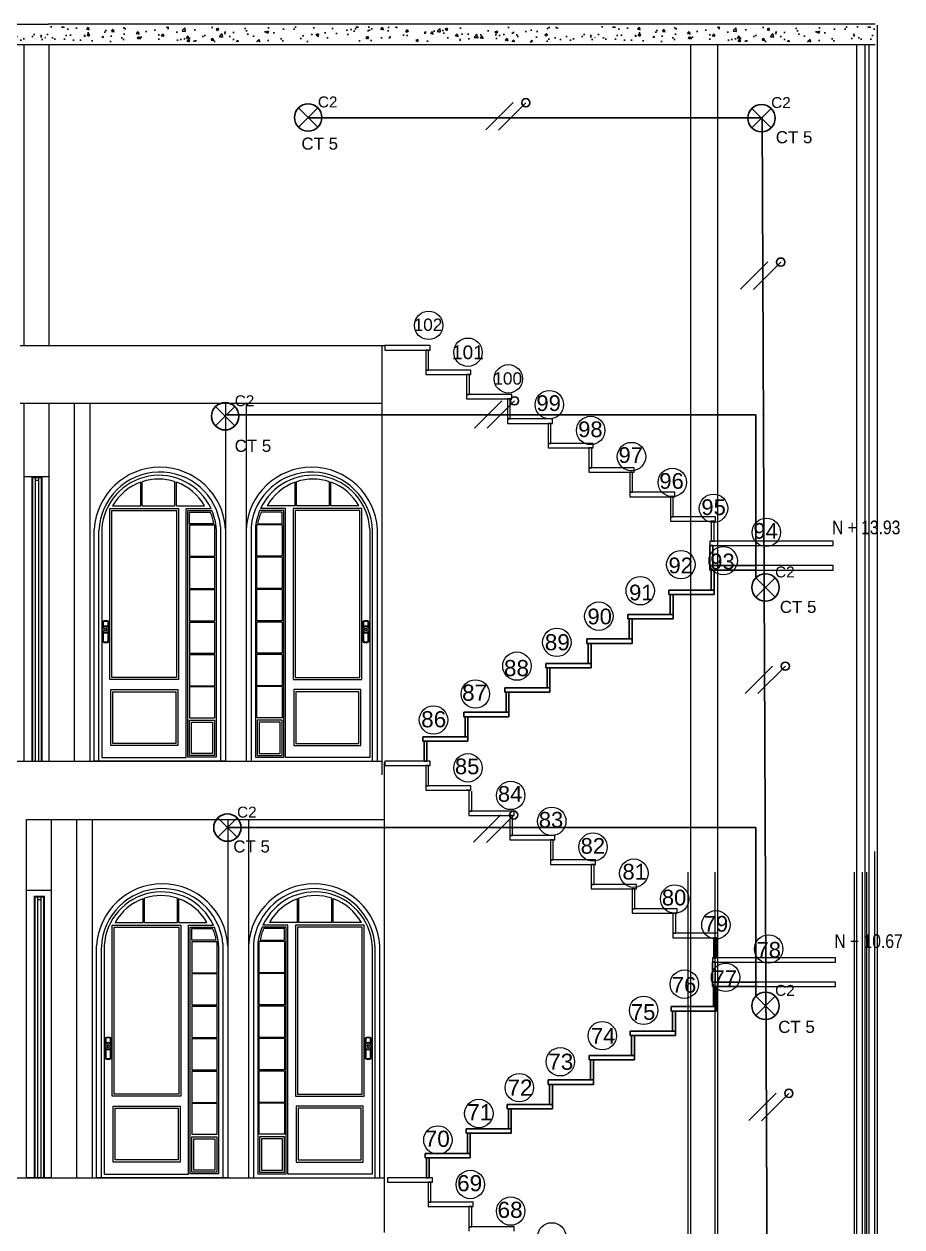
# Model space of a CAD drawing. Header units: metres. Extents: x -1 to 113, y -70 to 21.
# Drawn here: x 13.79 to 20.21, y -39.4 to -30.6 of the extents above; entities that cross this region are included whole.
import ezdxf

# ---------------------------------------------------------------- set-up
doc = ezdxf.new("R2010")
doc.units = ezdxf.units.M
doc.header["$LTSCALE"] = 0.5
for name, color, linetype, lineweight in [('arquitecturapasito', 252, 'Continuous', 5), ('DEP-LEJOS1', 36, 'Continuous', 25), ('DEP-LEJOS2', 36, 'Continuous', 9), ('puertas', 34, 'Continuous', 9)]:
    doc.layers.add(name, color=color, linetype=linetype, lineweight=lineweight)
for name, color, linetype in [('FASES', 7, 'Continuous'), ('LUMINARIA', 1, 'Continuous'), ('TUBERIA-TECHO-PARED', 7, 'Continuous')]:
    doc.layers.add(name, color=color, linetype=linetype)
doc.styles.add('MtXpl_Arial_Narrow', font='')
doc.styles.get("Standard").update_dxf_attribs({"font": 'arial.ttf'})
doc.styles.get('MtXpl_Arial_Narrow').set_extended_font_data('Arial Narrow')

# ---------------------------------------------------------------- blocks, each defined once
blk = doc.blocks.new('*U265')
at = {"layer": 'LUMINARIA'}
for q in [(-0.0707, 0.0707), (-0.0707, -0.0707), (0.0707, 0.0707), (0.0707, -0.0707)]:
    blk.add_line((0, 0), q, dxfattribs=at)
blk.add_circle((0, 0), 0.1, dxfattribs=at)
blk = doc.blocks.new('*U267')
at = {"layer": 'LUMINARIA'}
for q in [(-0.0707, 0.0707), (-0.0707, -0.0707), (0.0707, 0.0707), (0.0707, -0.0707)]:
    blk.add_line((0, 0), q, dxfattribs=at)
blk.add_circle((0, 0), 0.1, dxfattribs=at)
blk = doc.blocks.new('*U288')
at = {"layer": 'LUMINARIA'}
for q in [(-0.0707, 0.0707), (-0.0707, -0.0707), (0.0707, 0.0707), (0.0707, -0.0707)]:
    blk.add_line((0, 0), q, dxfattribs=at)
blk.add_circle((0, 0), 0.1, dxfattribs=at)
blk = doc.blocks.new('FASE NEUTRO')
at = {"layer": 'FASES', "ltscale": 0.5}
h = blk.add_hatch(dxfattribs=at)
h.set_pattern_fill('ANGLE', color=256)
h.set_pattern_definition([(0, (0, 0), (0, 6.985), [5.08, -1.905]), (90, (0, 0), (-6.985, 4e-16), [5.08, -1.905])])
h.paths.add_polyline_path([(0.07, 0.1, 1), (0.13, 0.1, 1)])
blk.add_lwpolyline([(-0.1, -0.1), (0.1, 0.1)], dxfattribs=at)
blk.add_circle((0.1, 0.1), 0.03, dxfattribs=at)
blk = doc.blocks.new('FASE')
at = {"layer": 'FASES', "ltscale": 0.5}
blk.add_line((-0.1, -0.1), (0.1, 0.1), dxfattribs=at)

msp = doc.modelspace()

# ---------------------------------------------------------------- hatches: boundary and pattern name
h = msp.add_hatch()
h.set_pattern_fill('AR-CONC', color=256, scale=0.001, style=0)
h.set_pattern_definition([(50, (-809.35008, -441.27462), (0.18218467, -0.015939086), [0.01905, -0.20955]), (355, (-809.35008, -441.27462), (-0.035242826, 0.191056643), [0.01524, -0.16764]), (100.451, (-809.3349, -441.27595), (0.1469425, 0.175116688), [0.01619, -0.17809]), (46.1842, (-809.35008, -441.22382), (0.27107904, -0.04204233), [0.028575, -0.314325]), (96.6356, (-809.3275, -441.22732), (0.237404234, 0.247425556), [0.024285, -0.267135]), (351.184, (-809.35008, -441.22382), (0.23740461, 0.24742512), [0.02286, -0.25146]), (21, (-809.32468, -441.23652), (0.15161488, -0.102265519), [0.01905, -0.20955]), (326, (-809.32468, -441.23652), (0.06180203, 0.184187966), [0.01524, -0.16764]), (71.4514, (-809.31204, -441.24504), (0.21341649, 0.081922858), [0.01619, -0.17809]), (37.5, (-809.35008, -441.27462), (0.0030886033, 0.084555039), [0, -0.165608, 0, -0.17018, 0, -0.168275]), (7.5, (-809.35008, -441.27462), (0.0668196625, 0.100180575), [0, -0.097028, 0, -0.161798, 0, -0.064135]), (327.5, (-809.40672, -441.27462), (0.135590595, -0.005728744), [0, -0.0635, 0, -0.19812, 0, -0.26289]), (317.5, (-809.43212, -441.27462), (0.148129181, 0.025426491), [0, -0.08255, 0, -0.131572, 0, -0.18669])])
h.paths.add_polyline_path([(13.9466, -30.6211), (9.9366, -30.6211), (9.9366, -30.7311), (13.9466, -30.7311)])
h = msp.add_hatch()
h.set_pattern_fill('AR-CONC', color=256, scale=0.001, style=0)
h.set_pattern_definition([(50, (-805.32935, -441.27462), (0.18218467, -0.015939086), [0.01905, -0.20955]), (355, (-805.32935, -441.27462), (-0.035242826, 0.191056643), [0.01524, -0.16764]), (100.451, (-805.31417, -441.27595), (0.1469425, 0.175116688), [0.01619, -0.17809]), (46.1842, (-805.32935, -441.22382), (0.27107904, -0.04204233), [0.028575, -0.314325]), (96.6356, (-805.30676, -441.22732), (0.237404234, 0.247425556), [0.024285, -0.267135]), (351.184, (-805.32935, -441.22382), (0.23740461, 0.24742512), [0.02286, -0.25146]), (21, (-805.30395, -441.23652), (0.15161488, -0.102265519), [0.01905, -0.20955]), (326, (-805.30395, -441.23652), (0.06180203, 0.184187966), [0.01524, -0.16764]), (71.4514, (-805.29132, -441.24504), (0.21341649, 0.081922858), [0.01619, -0.17809]), (37.5, (-805.32935, -441.27462), (0.0030886033, 0.084555039), [0, -0.165608, 0, -0.17018, 0, -0.168275]), (7.5, (-805.32935, -441.27462), (0.0668196625, 0.100180575), [0, -0.097028, 0, -0.161798, 0, -0.064135]), (327.5, (-805.385995, -441.27462), (0.135590595, -0.005728744), [0, -0.0635, 0, -0.19812, 0, -0.26289]), (317.5, (-805.4114, -441.27462), (0.148129181, 0.025426491), [0, -0.08255, 0, -0.131572, 0, -0.18669])])
h.paths.add_polyline_path([(17.9673, -30.6211), (13.9573, -30.6211), (13.9573, -30.7311), (17.9673, -30.7311)])
h = msp.add_hatch()
h.set_pattern_fill('AR-CONC', color=256, scale=0.001, style=0)
h.set_pattern_definition([(50, (-801.30045, -441.27462), (0.18218467, -0.015939086), [0.01905, -0.20955]), (355, (-801.30045, -441.27462), (-0.035242826, 0.191056643), [0.01524, -0.16764]), (100.451, (-801.28527, -441.27595), (0.1469425, 0.175116688), [0.01619, -0.17809]), (46.1842, (-801.30045, -441.22382), (0.27107904, -0.04204233), [0.028575, -0.314325]), (96.6356, (-801.27786, -441.22732), (0.237404234, 0.247425556), [0.024285, -0.267135]), (351.184, (-801.30045, -441.22382), (0.23740461, 0.24742512), [0.02286, -0.25146]), (21, (-801.27505, -441.23652), (0.15161488, -0.102265519), [0.01905, -0.20955]), (326, (-801.27505, -441.23652), (0.06180203, 0.184187966), [0.01524, -0.16764]), (71.4514, (-801.26241, -441.24504), (0.21341649, 0.081922858), [0.01619, -0.17809]), (37.5, (-801.30045, -441.27462), (0.0030886033, 0.084555039), [0, -0.165608, 0, -0.17018, 0, -0.168275]), (7.5, (-801.30045, -441.27462), (0.0668196625, 0.100180575), [0, -0.097028, 0, -0.161798, 0, -0.064135]), (327.5, (-801.35709, -441.27462), (0.135590595, -0.005728744), [0, -0.0635, 0, -0.19812, 0, -0.26289]), (317.5, (-801.38249, -441.27462), (0.148129181, 0.025426491), [0, -0.08255, 0, -0.131572, 0, -0.18669])])
h.paths.add_polyline_path([(19.8629, -30.7311), (19.8629, -30.6211), (17.9862, -30.6211), (17.9862, -30.7311)])
h = msp.add_hatch()
h.set_pattern_fill('AR-CONC', color=256, scale=0.001, style=0)
h.set_pattern_definition([(50, (-799.43383, -441.27462), (0.18218467, -0.015939086), [0.01905, -0.20955]), (355, (-799.43383, -441.27462), (-0.035242826, 0.191056643), [0.01524, -0.16764]), (100.451, (-799.41865, -441.27595), (0.1469425, 0.175116688), [0.01619, -0.17809]), (46.1842, (-799.43383, -441.22382), (0.27107904, -0.04204233), [0.028575, -0.314325]), (96.6356, (-799.41124, -441.22732), (0.237404234, 0.247425556), [0.024285, -0.267135]), (351.184, (-799.43383, -441.22382), (0.23740461, 0.24742512), [0.02286, -0.25146]), (21, (-799.40843, -441.23652), (0.15161488, -0.102265519), [0.01905, -0.20955]), (326, (-799.40843, -441.23652), (0.06180203, 0.184187966), [0.01524, -0.16764]), (71.4514, (-799.3958, -441.24504), (0.21341649, 0.081922858), [0.01619, -0.17809]), (37.5, (-799.433834, -441.27462), (0.0030886033, 0.084555039), [0, -0.165608, 0, -0.17018, 0, -0.168275]), (7.5, (-799.43383, -441.27462), (0.0668196625, 0.100180575), [0, -0.097028, 0, -0.161798, 0, -0.064135]), (327.5, (-799.490476, -441.27462), (0.135590595, -0.005728744), [0, -0.0635, 0, -0.19812, 0, -0.26289]), (317.5, (-799.51588, -441.27462), (0.148129181, 0.025426491), [0, -0.08255, 0, -0.131572, 0, -0.18669])])
h.paths.add_polyline_path([(20.0129, -30.7311), (20.0129, -30.6211), (19.8528, -30.6211), (19.8528, -30.7311)])

# ---------------------------------------------------------------- linework, layer by layer
for p, q in [((14.3692, -34.9747), (14.3692, -35.011)), ((14.3704, -34.9747), (14.3704, -35.0098)), ((14.3987, -34.9664), (14.3775, -34.9664)), ((14.3987, -34.9677), (14.3775, -34.9677)), ((14.4058, -35.0098), (14.4058, -34.9747)), ((14.407, -35.011), (14.407, -34.9747)), ((16.2711, -35.011), (16.2711, -34.9747)), ((16.2723, -35.0098), (16.2723, -34.9747)), ((16.2794, -34.9664), (16.3006, -34.9664)), ((16.2794, -34.9677), (16.3006, -34.9677)), ((16.3077, -34.9747), (16.3077, -35.0098)), ((16.3089, -34.9747), (16.3089, -35.011)), ((14.3692, -35.0478), (14.3692, -35.116)), ((14.3704, -35.0489), (14.3704, -35.116)), ((14.4058, -35.116), (14.4058, -35.0489)), ((14.407, -35.116), (14.407, -35.0478)), ((16.2711, -35.116), (16.2711, -35.0478)), ((16.2723, -35.116), (16.2723, -35.0489)), ((16.3077, -35.0489), (16.3077, -35.116)), ((16.3089, -35.0478), (16.3089, -35.116)), ((14.3775, -35.1231), (14.3987, -35.1231)), ((14.3775, -35.1243), (14.3987, -35.1243)), ((16.3006, -35.1231), (16.2794, -35.1231)), ((16.3006, -35.1243), (16.2794, -35.1243)), ((14.3865, -38.0214), (14.3865, -38.0577)), ((14.3865, -38.0944), (14.3865, -38.1627)), ((14.3877, -38.0214), (14.3877, -38.0565)), ((14.416, -38.0131), (14.3948, -38.0131)), ((14.416, -38.0143), (14.3948, -38.0143)), ((14.423, -38.0565), (14.423, -38.0214)), ((14.4243, -38.0577), (14.4243, -38.0214)), ((14.4243, -38.1627), (14.4243, -38.0944)), ((16.2884, -38.0577), (16.2884, -38.0214)), ((16.2884, -38.1627), (16.2884, -38.0944)), ((16.2896, -38.0565), (16.2896, -38.0214)), ((16.2967, -38.0131), (16.3179, -38.0131)), ((16.2967, -38.0143), (16.3179, -38.0143)), ((16.3249, -38.0214), (16.3249, -38.0565)), ((16.3261, -38.0214), (16.3261, -38.0577)), ((16.3261, -38.0944), (16.3261, -38.1627)), ((14.3877, -38.0956), (14.3877, -38.1627)), ((14.3948, -38.1698), (14.416, -38.1698)), ((14.3948, -38.171), (14.416, -38.171)), ((14.423, -38.1627), (14.423, -38.0956)), ((16.2896, -38.1627), (16.2896, -38.0956)), ((16.3179, -38.1698), (16.2967, -38.1698)), ((16.3179, -38.171), (16.2967, -38.171)), ((16.3249, -38.0956), (16.3249, -38.1627))]:
    msp.add_line(p, q)
for centre, radius in [((14.3881, -35.0294), 0.0263), ((14.3881, -35.0294), 0.0233), ((16.29, -35.0294), 0.0263), ((16.29, -35.0294), 0.0233), ((14.3881, -35.0294), 0.00929), ((16.29, -35.0294), 0.00929), ((14.4054, -38.0761), 0.0263), ((14.4054, -38.0761), 0.0233), ((14.4054, -38.0761), 0.00929), ((16.3073, -38.0761), 0.0263), ((16.3073, -38.0761), 0.0233), ((16.3073, -38.0761), 0.00929)]:
    msp.add_circle(centre, radius)
for centre, radius, start, end in [((14.3775, -34.9747), 0.00828, 90, 180), ((14.3775, -34.9747), 0.00706, 90, 180), ((14.3987, -34.9747), 0.00828, 0, 90), ((14.3987, -34.9747), 0.00706, 0, 90), ((16.2794, -34.9747), 0.00828, 90, 180), ((16.2794, -34.9747), 0.00706, 90, 180), ((16.3006, -34.9747), 0.00828, 0, 90), ((16.3006, -34.9747), 0.00706, 0, 90), ((14.3775, -35.116), 0.00828, 180, 270), ((14.3775, -35.116), 0.00706, 180, 270), ((14.3987, -35.116), 0.00828, 270, 0), ((14.3987, -35.116), 0.00706, 270, 0), ((16.2794, -35.116), 0.00828, 180, 270), ((16.2794, -35.116), 0.00706, 180, 270), ((16.3006, -35.116), 0.00828, 270, 0), ((16.3006, -35.116), 0.00706, 270, 0), ((14.3948, -38.0214), 0.00828, 90, 180), ((14.3948, -38.0214), 0.00706, 90, 180), ((14.416, -38.0214), 0.00828, 0, 90), ((14.416, -38.0214), 0.00706, 0, 90), ((16.2967, -38.0214), 0.00828, 90, 180), ((16.2967, -38.0214), 0.00706, 90, 180), ((16.3179, -38.0214), 0.00828, 0, 90), ((16.3179, -38.0214), 0.00706, 0, 90), ((14.3948, -38.1627), 0.00828, 180, 270), ((14.3948, -38.1627), 0.00706, 180, 270), ((14.416, -38.1627), 0.00828, 270, 0), ((14.416, -38.1627), 0.00706, 270, 0), ((16.2967, -38.1627), 0.00828, 180, 270), ((16.2967, -38.1627), 0.00706, 180, 270), ((16.3179, -38.1627), 0.00828, 270, 0), ((16.3179, -38.1627), 0.00706, 270, 0)]:
    msp.add_arc(centre, radius, start, end)
at = {"layer": 'arquitecturapasito', "color": 252}
for p, q in [((9.9166, -30.6011), (13.9666, -30.6011)), ((20.0129, -30.6011), (13.9666, -30.6011)), ((20.0302, -41.2632), (20.0302, -30.6082)), ((9.9166, -30.7511), (13.9666, -30.7511)), ((13.7909, -32.9531), (13.7909, -30.7511)), ((13.9666, -30.7511), (20.0129, -30.7511)), ((13.9751, -32.9531), (13.9751, -30.7511)), ((18.6653, -51.4582), (18.6653, -30.7582)), ((18.843, -30.7511), (18.843, -30.7511)), ((18.8603, -30.7582), (18.8603, -51.4582)), ((19.8802, -48.5582), (19.8802, -30.7582)), ((13.7623, -32.9531), (16.4297, -32.9531)), ((14.1811, -32.9531), (16.4297, -32.9531)), ((16.4061, -32.9531), (16.4061, -36.0911)), ((13.7623, -33.3731), (16.4061, -33.3731)), ((13.7909, -35.9927), (13.7909, -33.3727)), ((13.975, -35.9927), (13.975, -33.3727)), ((14.1575, -33.3727), (14.1575, -35.9927)), ((14.272, -33.3727), (14.272, -35.9927)), ((15.264, -33.3727), (15.264, -35.9927)), ((15.414, -33.3727), (15.414, -35.9927)), ((13.975, -33.9127), (13.7908, -33.9127)), ((13.847, -33.9127), (13.9234, -33.9127)), ((13.847, -33.9127), (13.847, -35.9927)), ((13.852, -33.9127), (13.852, -35.9927)), ((13.852, -33.9177), (13.9184, -33.9177)), ((13.872, -33.9177), (13.872, -35.9927)), ((13.872, -33.9377), (13.8984, -33.9377)), ((13.8984, -35.9927), (13.8984, -33.9177)), ((13.9184, -35.9927), (13.9184, -33.9127)), ((13.9234, -35.9927), (13.9234, -33.9127)), ((14.6444, -34.1257), (14.6444, -33.9518)), ((14.6544, -34.1257), (14.6544, -33.9484)), ((14.8944, -34.1257), (14.8944, -33.9484)), ((14.9044, -34.1257), (14.9044, -33.9518)), ((15.7737, -34.1257), (15.7737, -33.9518)), ((15.7837, -34.1257), (15.7837, -33.9484)), ((16.0237, -34.1257), (16.0237, -33.9484)), ((16.0337, -34.1257), (16.0337, -33.9518)), ((14.4385, -34.1257), (14.6444, -34.1257)), ((14.6544, -34.1257), (14.8944, -34.1257)), ((14.9044, -34.1257), (15.1104, -34.1257)), ((15.7737, -34.1257), (15.5677, -34.1257)), ((16.0237, -34.1257), (15.7837, -34.1257)), ((16.2396, -34.1257), (16.0337, -34.1257)), ((14.4177, -34.1449), (14.9192, -34.1449)), ((14.4177, -35.395), (14.4177, -34.1449)), ((14.4327, -34.1599), (14.9042, -34.1599)), ((14.4327, -35.38), (14.4327, -34.1599)), ((14.9042, -34.1599), (14.9042, -35.38)), ((14.9192, -34.1449), (14.9192, -35.395)), ((14.975, -35.9654), (14.975, -34.1449)), ((14.975, -34.1449), (15.1582, -34.1449)), ((14.9889, -35.9631), (14.9889, -34.1599)), ((14.9889, -34.1599), (15.1648, -34.1599)), ((15.0005, -34.2553), (15.0005, -34.1699)), ((15.0005, -34.1699), (15.1525, -34.1699)), ((15.6892, -34.1599), (15.5133, -34.1599)), ((15.7031, -34.1449), (15.5199, -34.1449)), ((15.6776, -34.1699), (15.5256, -34.1699)), ((15.6776, -34.2553), (15.6776, -34.1699)), ((15.6892, -35.9631), (15.6892, -34.1599)), ((15.7031, -35.9654), (15.7031, -34.1449)), ((16.2604, -34.1449), (15.7589, -34.1449)), ((15.7589, -34.1449), (15.7589, -35.395)), ((16.2454, -34.1599), (15.7739, -34.1599)), ((15.7739, -34.1599), (15.7739, -35.38)), ((16.2454, -35.38), (16.2454, -34.1599)), ((16.2604, -35.395), (16.2604, -34.1449)), ((14.304, -35.9927), (14.304, -34.2957)), ((14.3386, -35.9927), (14.3386, -34.3063)), ((14.3591, -34.294), (14.3591, -35.9654)), ((15.1789, -34.2553), (15.0005, -34.2553)), ((15.0005, -34.264), (15.0005, -34.4927)), ((15.0005, -34.264), (15.1855, -34.264)), ((15.1855, -34.4927), (15.1855, -34.264)), ((15.1961, -34.294), (15.1961, -35.9631)), ((15.2277, -34.2793), (15.2277, -35.9927)), ((15.264, -34.2957), (15.264, -35.9927)), ((15.414, -34.2957), (15.414, -35.9927)), ((15.4504, -34.2793), (15.4504, -35.9927)), ((15.482, -34.294), (15.482, -35.9631)), ((15.4926, -34.4927), (15.4926, -34.264)), ((15.6776, -34.264), (15.4926, -34.264)), ((15.4992, -34.2553), (15.6776, -34.2553)), ((15.6776, -34.264), (15.6776, -34.4927)), ((16.319, -34.294), (16.319, -35.9654)), ((16.3395, -35.9927), (16.3395, -34.3063)), ((16.374, -35.9927), (16.374, -34.2957)), ((15.0005, -34.4927), (15.1855, -34.4927)), ((15.0005, -34.4997), (15.0005, -34.7284)), ((15.0005, -34.4997), (15.1855, -34.4997)), ((15.1855, -34.7284), (15.1855, -34.4997)), ((15.6776, -34.4927), (15.4926, -34.4927)), ((15.4926, -34.7284), (15.4926, -34.4997)), ((15.6776, -34.4997), (15.4926, -34.4997)), ((15.6776, -34.4997), (15.6776, -34.7284)), ((15.0005, -34.7284), (15.1855, -34.7284)), ((15.0005, -34.7372), (15.0005, -34.966)), ((15.0005, -34.7372), (15.1855, -34.7372)), ((15.1855, -34.966), (15.1855, -34.7372)), ((15.6776, -34.7284), (15.4926, -34.7284)), ((15.4926, -34.966), (15.4926, -34.7372)), ((15.6776, -34.7372), (15.4926, -34.7372)), ((15.6776, -34.7372), (15.6776, -34.966)), ((15.0005, -34.966), (15.1855, -34.966)), ((15.0005, -34.9745), (15.0005, -35.2032)), ((15.0005, -34.9745), (15.1855, -34.9745)), ((15.1855, -35.2032), (15.1855, -34.9745)), ((15.6776, -34.966), (15.4926, -34.966)), ((15.4926, -35.2032), (15.4926, -34.9745)), ((15.6776, -34.9745), (15.4926, -34.9745)), ((15.6776, -34.9745), (15.6776, -35.2032)), ((15.0005, -35.2032), (15.1855, -35.2032)), ((15.0005, -35.2122), (15.0005, -35.441)), ((15.0005, -35.2122), (15.1855, -35.2122)), ((15.1855, -35.441), (15.1855, -35.2122)), ((15.6776, -35.2032), (15.4926, -35.2032)), ((15.4926, -35.441), (15.4926, -35.2122)), ((15.6776, -35.2122), (15.4926, -35.2122)), ((15.6776, -35.2122), (15.6776, -35.441)), ((14.9192, -35.395), (14.4177, -35.395)), ((14.9042, -35.38), (14.4327, -35.38)), ((15.0005, -35.441), (15.1855, -35.441)), ((15.0005, -35.4461), (15.0005, -35.6748)), ((15.0005, -35.4461), (15.1855, -35.4461)), ((15.1855, -35.6748), (15.1855, -35.4461)), ((15.6776, -35.441), (15.4926, -35.441)), ((15.4926, -35.6748), (15.4926, -35.4461)), ((15.6776, -35.4461), (15.4926, -35.4461)), ((15.6776, -35.4461), (15.6776, -35.6748)), ((15.7589, -35.395), (16.2604, -35.395)), ((15.7739, -35.38), (16.2454, -35.38)), ((14.4245, -35.4693), (14.9153, -35.4693)), ((14.4245, -35.8776), (14.4245, -35.4693)), ((14.4395, -35.4843), (14.9003, -35.4843)), ((14.4395, -35.8626), (14.4395, -35.4843)), ((14.9003, -35.4843), (14.9003, -35.8626)), ((14.9153, -35.4693), (14.9153, -35.8776)), ((16.2536, -35.4693), (15.7628, -35.4693)), ((15.7628, -35.4693), (15.7628, -35.8776)), ((16.2386, -35.4843), (15.7778, -35.4843)), ((15.7778, -35.4843), (15.7778, -35.8626)), ((16.2386, -35.8626), (16.2386, -35.4843)), ((16.2536, -35.8776), (16.2536, -35.4693)), ((14.9994, -35.693), (15.184, -35.693)), ((14.9994, -35.9512), (14.9994, -35.693)), ((15.0005, -35.6748), (15.1855, -35.6748)), ((15.0144, -35.708), (15.169, -35.708)), ((15.0144, -35.9362), (15.0144, -35.708)), ((15.169, -35.708), (15.169, -35.9362)), ((15.184, -35.693), (15.184, -35.9512)), ((15.6776, -35.6748), (15.4926, -35.6748)), ((15.6787, -35.693), (15.4941, -35.693)), ((15.4941, -35.693), (15.4941, -35.9512)), ((15.6637, -35.708), (15.5091, -35.708)), ((15.5091, -35.708), (15.5091, -35.9362)), ((15.6637, -35.9362), (15.6637, -35.708)), ((15.6787, -35.9512), (15.6787, -35.693)), ((14.9153, -35.8776), (14.4245, -35.8776)), ((14.9003, -35.8626), (14.4395, -35.8626)), ((15.7628, -35.8776), (16.2536, -35.8776)), ((15.7778, -35.8626), (16.2386, -35.8626)), ((13.9751, -35.9927), (13.9751, -35.9627)), ((14.3591, -35.9654), (14.975, -35.9654)), ((15.1961, -35.9631), (14.9889, -35.9631)), ((15.184, -35.9512), (14.9994, -35.9512)), ((15.169, -35.9362), (15.0144, -35.9362)), ((15.482, -35.9631), (15.6892, -35.9631)), ((15.4941, -35.9512), (15.6787, -35.9512)), ((15.5091, -35.9362), (15.6637, -35.9362)), ((16.319, -35.9654), (15.7031, -35.9654)), ((13.6119, -35.9927), (16.4061, -35.9927)), ((13.847, -35.9927), (13.9234, -35.9927)), ((15.264, -35.9927), (14.304, -35.9927)), ((15.2277, -35.9927), (14.3386, -35.9927)), ((15.414, -35.9927), (16.374, -35.9927)), ((15.4504, -35.9927), (16.3395, -35.9927)), ((16.4234, -35.9998), (16.4234, -36.3998)), ((13.8082, -39.0394), (13.8081, -36.4194)), ((13.8081, -36.4198), (16.4234, -36.4198)), ((13.9924, -39.0394), (13.9923, -36.4194)), ((14.1748, -36.4194), (14.1748, -39.0454)), ((14.2892, -36.4194), (14.2892, -39.0394)), ((15.2813, -36.4194), (15.2813, -39.0394)), ((15.4313, -36.4194), (15.4313, -39.0394)), ((16.4234, -36.3994), (16.4234, -39.0394)), ((20.0121, -47.3085), (20.0121, -36.6535)), ((18.6472, -57.5035), (18.6472, -36.8035)), ((18.8422, -36.8035), (18.8422, -57.5035)), ((19.8621, -54.6035), (19.8621, -36.8035)), ((13.8081, -39.0394), (13.8081, -36.9394)), ((13.9923, -36.9394), (13.8081, -36.9394)), ((13.9923, -39.0394), (13.9923, -36.9394)), ((13.8642, -36.9794), (13.9407, -36.9794)), ((13.8642, -36.9794), (13.8642, -39.0394)), ((13.8692, -36.9844), (13.9357, -36.9844)), ((13.8692, -36.9844), (13.8692, -39.0394)), ((13.8892, -36.9844), (13.8892, -39.0394)), ((13.8892, -37.0044), (13.9157, -37.0044)), ((13.9157, -39.0394), (13.9157, -36.9844)), ((13.9357, -39.0394), (13.9357, -36.9844)), ((13.9407, -39.0394), (13.9407, -36.9794)), ((14.6617, -37.1724), (14.6617, -36.9985)), ((14.6717, -37.1724), (14.6717, -36.9951)), ((14.9117, -37.1724), (14.9117, -36.9951)), ((14.9217, -37.1724), (14.9217, -36.9985)), ((15.7909, -37.1724), (15.7909, -36.9985)), ((15.8009, -37.1724), (15.8009, -36.9951)), ((16.0409, -37.1724), (16.0409, -36.9951)), ((16.0509, -37.1724), (16.0509, -36.9985)), ((14.435, -37.1916), (14.9365, -37.1916)), ((14.435, -38.4417), (14.435, -37.1916)), ((14.45, -37.2066), (14.9215, -37.2066)), ((14.45, -38.4267), (14.45, -37.2066)), ((14.4558, -37.1724), (14.6617, -37.1724)), ((14.6717, -37.1724), (14.9117, -37.1724)), ((14.9215, -37.2066), (14.9215, -38.4267)), ((14.9217, -37.1724), (15.1276, -37.1724)), ((14.9365, -37.1916), (14.9365, -38.4417)), ((14.9922, -39.0121), (14.9922, -37.1916)), ((14.9922, -37.1916), (15.1755, -37.1916)), ((15.0062, -39.0097), (15.0062, -37.2066)), ((15.0062, -37.2066), (15.1821, -37.2066)), ((15.7065, -37.2066), (15.5306, -37.2066)), ((15.7204, -37.1916), (15.5372, -37.1916)), ((15.7909, -37.1724), (15.585, -37.1724)), ((15.7065, -39.0097), (15.7065, -37.2066)), ((15.7204, -39.0121), (15.7204, -37.1916)), ((16.2777, -37.1916), (15.7762, -37.1916)), ((15.7762, -37.1916), (15.7762, -38.4417)), ((16.2627, -37.2066), (15.7912, -37.2066)), ((15.7912, -37.2066), (15.7912, -38.4267)), ((16.0409, -37.1724), (15.8009, -37.1724)), ((16.2569, -37.1724), (16.0509, -37.1724)), ((16.2627, -38.4267), (16.2627, -37.2066)), ((16.2777, -38.4417), (16.2777, -37.1916)), ((15.0177, -37.3019), (15.0177, -37.2166)), ((15.0177, -37.2166), (15.1698, -37.2166)), ((15.1961, -37.3019), (15.0177, -37.3019)), ((15.5165, -37.3019), (15.6949, -37.3019)), ((15.6949, -37.2166), (15.5429, -37.2166)), ((15.6949, -37.3019), (15.6949, -37.2166)), ((14.3213, -39.0394), (14.3213, -37.3424)), ((14.3558, -39.0394), (14.3558, -37.3529)), ((14.3764, -37.3407), (14.3764, -39.0121)), ((15.0177, -37.3106), (15.0177, -37.5394)), ((15.0177, -37.3106), (15.2027, -37.3106)), ((15.2027, -37.5394), (15.2027, -37.3106)), ((15.2134, -37.3407), (15.2134, -39.0097)), ((15.2449, -37.326), (15.2449, -39.0394)), ((15.2813, -37.3424), (15.2813, -39.0394)), ((15.4313, -37.3424), (15.4313, -39.0394)), ((15.4677, -37.326), (15.4677, -39.0394)), ((15.4993, -37.3407), (15.4993, -39.0097)), ((15.5099, -37.5394), (15.5099, -37.3106)), ((15.6949, -37.3106), (15.5099, -37.3106)), ((15.6949, -37.3106), (15.6949, -37.5394)), ((16.3362, -37.3407), (16.3362, -39.0121)), ((16.3568, -39.0394), (16.3568, -37.3529)), ((16.3913, -39.0394), (16.3913, -37.3424)), ((15.0177, -37.5394), (15.2027, -37.5394)), ((15.0177, -37.5463), (15.0177, -37.7751)), ((15.0177, -37.5463), (15.2027, -37.5463)), ((15.2027, -37.7751), (15.2027, -37.5463)), ((15.6949, -37.5394), (15.5099, -37.5394)), ((15.5099, -37.7751), (15.5099, -37.5463)), ((15.6949, -37.5463), (15.5099, -37.5463)), ((15.6949, -37.5463), (15.6949, -37.7751)), ((15.0177, -37.7751), (15.2027, -37.7751)), ((15.0177, -37.7839), (15.0177, -38.0126)), ((15.0177, -37.7839), (15.2027, -37.7839)), ((15.2027, -38.0126), (15.2027, -37.7839)), ((15.6949, -37.7751), (15.5099, -37.7751)), ((15.5099, -38.0126), (15.5099, -37.7839)), ((15.6949, -37.7839), (15.5099, -37.7839)), ((15.6949, -37.7839), (15.6949, -38.0126)), ((15.0177, -38.0126), (15.2027, -38.0126)), ((15.0177, -38.0212), (15.0177, -38.2499)), ((15.0177, -38.0212), (15.2027, -38.0212)), ((15.2027, -38.2499), (15.2027, -38.0212)), ((15.6949, -38.0126), (15.5099, -38.0126)), ((15.5099, -38.2499), (15.5099, -38.0212)), ((15.6949, -38.0212), (15.5099, -38.0212)), ((15.6949, -38.0212), (15.6949, -38.2499)), ((15.0177, -38.2499), (15.2027, -38.2499)), ((15.0177, -38.2589), (15.0177, -38.4876)), ((15.0177, -38.2589), (15.2027, -38.2589)), ((15.2027, -38.4876), (15.2027, -38.2589)), ((15.6949, -38.2499), (15.5099, -38.2499)), ((15.5099, -38.4876), (15.5099, -38.2589)), ((15.6949, -38.2589), (15.5099, -38.2589)), ((15.6949, -38.2589), (15.6949, -38.4876)), ((14.9365, -38.4417), (14.435, -38.4417)), ((14.9215, -38.4267), (14.45, -38.4267)), ((15.7762, -38.4417), (16.2777, -38.4417)), ((15.7912, -38.4267), (16.2627, -38.4267)), ((14.4418, -38.516), (14.9326, -38.516)), ((14.4418, -38.9242), (14.4418, -38.516)), ((14.4568, -38.531), (14.9176, -38.531)), ((14.4568, -38.9092), (14.4568, -38.531)), ((14.9176, -38.531), (14.9176, -38.9092)), ((14.9326, -38.516), (14.9326, -38.9242)), ((15.0177, -38.4876), (15.2027, -38.4876)), ((15.0177, -38.4928), (15.0177, -38.7215)), ((15.0177, -38.4928), (15.2027, -38.4928)), ((15.2027, -38.7215), (15.2027, -38.4928)), ((15.6949, -38.4876), (15.5099, -38.4876)), ((15.5099, -38.7215), (15.5099, -38.4928)), ((15.6949, -38.4928), (15.5099, -38.4928)), ((15.6949, -38.4928), (15.6949, -38.7215)), ((16.2709, -38.516), (15.78, -38.516)), ((15.78, -38.516), (15.78, -38.9242)), ((16.2559, -38.531), (15.795, -38.531)), ((15.795, -38.531), (15.795, -38.9092)), ((16.2559, -38.9092), (16.2559, -38.531)), ((16.2709, -38.9242), (16.2709, -38.516)), ((15.0166, -38.7397), (15.2012, -38.7397)), ((15.0166, -38.9979), (15.0166, -38.7397)), ((15.0177, -38.7215), (15.2027, -38.7215)), ((15.0316, -38.7547), (15.1862, -38.7547)), ((15.0316, -38.9829), (15.0316, -38.7547)), ((15.1862, -38.7547), (15.1862, -38.9829)), ((15.2012, -38.7397), (15.2012, -38.9979)), ((15.6949, -38.7215), (15.5099, -38.7215)), ((15.696, -38.7397), (15.5114, -38.7397)), ((15.5114, -38.7397), (15.5114, -38.9979)), ((15.681, -38.7547), (15.5264, -38.7547)), ((15.5264, -38.7547), (15.5264, -38.9829)), ((15.681, -38.9829), (15.681, -38.7547)), ((15.696, -38.9979), (15.696, -38.7397)), ((14.9326, -38.9242), (14.4418, -38.9242)), ((14.9176, -38.9092), (14.4568, -38.9092)), ((15.78, -38.9242), (16.2709, -38.9242)), ((15.795, -38.9092), (16.2559, -38.9092)), ((13.6292, -39.0394), (16.4234, -39.0394)), ((13.9923, -39.0394), (13.8081, -39.0394)), ((13.8642, -39.0394), (13.9407, -39.0394)), ((13.8661, -39.0394), (13.889, -39.0394)), ((15.2813, -39.0394), (14.3213, -39.0394)), ((15.2449, -39.0394), (14.3558, -39.0394)), ((14.3764, -39.0121), (14.9922, -39.0121)), ((15.2134, -39.0097), (15.0062, -39.0097)), ((15.2012, -38.9979), (15.0166, -38.9979)), ((15.1862, -38.9829), (15.0316, -38.9829)), ((15.4677, -39.0394), (16.3568, -39.0394)), ((15.4993, -39.0097), (15.7065, -39.0097)), ((15.5114, -38.9979), (15.696, -38.9979)), ((15.5264, -38.9829), (15.681, -38.9829)), ((16.3362, -39.0121), (15.7204, -39.0121)), ((16.4234, -39.0394), (16.4234, -39.4394))]:
    msp.add_line(p, q, dxfattribs=at)
at = {"layer": 'arquitecturapasito', "color": 252, "ltscale": 0.025}
for p, q in [((19.9402, -48.5582), (19.9402, -30.7582)), ((19.9702, -48.5582), (19.9702, -30.7582)), ((19.9221, -54.6035), (19.9221, -36.8035)), ((19.9521, -54.6035), (19.9521, -36.8035))]:
    msp.add_line(p, q, dxfattribs=at)
at = {"layer": 'arquitecturapasito', "color": 252, "linetype": 'ByBlock'}
for centre in [(16.749, -32.8052), (17.0363, -33.0013), (17.332, -33.1959), (17.632, -33.3847), (17.9338, -33.5733), (18.2321, -33.7645), (18.5311, -33.9537), (18.8319, -34.1425), (19.2178, -34.319), (18.5932, -34.555), (18.9028, -34.5262), (18.296, -34.7459), (17.9933, -34.932), (17.6863, -35.1226), (17.3944, -35.2971), (17.0909, -35.501), (16.7846, -35.6907), (17.0363, -36.0413), (17.3492, -36.243), (17.6493, -36.4318), (17.9511, -36.6204), (18.2494, -36.8115), (18.5483, -37.0008), (18.8492, -37.1896), (19.2351, -37.3661), (18.92, -37.5733), (18.6184, -37.6232), (18.3212, -37.8141), (18.0185, -38.0003), (17.7114, -38.1908), (17.4117, -38.3799), (17.116, -38.5692), (16.8167, -38.7634), (17.0535, -39.0883), (17.3492, -39.283), (17.6493, -39.4718)]:
    msp.add_circle(centre, 0.1039, dxfattribs=at)
at = {"layer": 'arquitecturapasito', "color": 252}
for centre, radius, start, end in [((14.784, -34.3235), 0.4808, 3.31361, 176.68639), ((15.894, -34.3235), 0.4808, 3.31361, 176.68639), ((14.784, -34.3235), 0.4458, 5.69759, 177.78048), ((14.7776, -34.3209), 0.4193, 24.82451, 176.31229), ((14.7744, -34.3147), 0.3855, 109.70971, 150.63649), ((14.7744, -34.3147), 0.3855, 71.86167, 108.13833), ((14.7744, -34.3147), 0.3855, 29.36351, 70.29029), ((15.894, -34.3235), 0.4458, 2.21952, 174.30241), ((15.9005, -34.3209), 0.4193, 3.68771, 155.17549), ((15.9037, -34.3147), 0.3855, 109.70971, 150.63649), ((15.9037, -34.3147), 0.3855, 71.86167, 108.13833), ((15.9037, -34.3147), 0.3855, 29.36351, 70.29029), ((14.8587, -34.3074), 0.3244, 9.24886, 25.08064), ((14.7776, -34.3209), 0.4193, 3.68771, 22.58606), ((15.9005, -34.3209), 0.4193, 157.41394, 176.31229), ((15.8194, -34.3074), 0.3244, 154.91936, 170.75114), ((14.8013, -37.3702), 0.4808, 3.31361, 176.68639), ((14.8013, -37.3702), 0.4458, 5.69759, 177.78048), ((14.7949, -37.3676), 0.4193, 24.82451, 176.31229), ((15.9113, -37.3702), 0.4808, 3.31361, 176.68639), ((15.9113, -37.3702), 0.4458, 2.21952, 174.30241), ((15.9178, -37.3676), 0.4193, 3.68771, 155.17549), ((14.7917, -37.3614), 0.3855, 109.70971, 150.63649), ((14.7917, -37.3614), 0.3855, 71.86167, 108.13833), ((14.7917, -37.3614), 0.3855, 29.36351, 70.29029), ((15.9209, -37.3614), 0.3855, 109.70971, 150.63649), ((15.9209, -37.3614), 0.3855, 71.86167, 108.13833), ((15.9209, -37.3614), 0.3855, 29.36351, 70.29029), ((14.7949, -37.3676), 0.4193, 3.68771, 22.58606), ((15.9178, -37.3676), 0.4193, 157.41394, 176.31229), ((14.876, -37.3541), 0.3244, 9.24886, 25.08064), ((15.8367, -37.3541), 0.3244, 154.91936, 170.75114)]:
    msp.add_arc(centre, radius, start, end, dxfattribs=at)
at = {"layer": 'DEP-LEJOS1'}
for p, q in [((18.8268, -34.4155), (18.8061, -34.4155)), ((18.8061, -34.4155), (18.8061, -34.5623)), ((18.8268, -34.5623), (18.8268, -34.4155)), ((18.8061, -34.5623), (18.8061, -34.5943)), ((18.8061, -34.5623), (18.8268, -34.5623)), ((18.8361, -34.5943), (18.8155, -34.5943)), ((18.8155, -34.5943), (18.8155, -34.7411)), ((18.8361, -34.7411), (18.8361, -34.5943)), ((18.8361, -34.7411), (18.5061, -34.7411)), ((18.5061, -34.7411), (18.5061, -34.7731)), ((18.8155, -34.7411), (18.8361, -34.7411)), ((18.8361, -34.7731), (18.8361, -34.7411)), ((18.5061, -34.7731), (18.8361, -34.7731)), ((18.5361, -34.7731), (18.5155, -34.7731)), ((18.5155, -34.7731), (18.5155, -34.9199)), ((18.5361, -34.9199), (18.5361, -34.7731)), ((18.5361, -34.9199), (18.2061, -34.9199)), ((18.2061, -34.9199), (18.2061, -34.9519)), ((18.5155, -34.9199), (18.5361, -34.9199)), ((18.5361, -34.9519), (18.5361, -34.9199)), ((18.2061, -34.9519), (18.5361, -34.9519)), ((18.2361, -34.9519), (18.2155, -34.9519)), ((18.2155, -34.9519), (18.2155, -35.0987)), ((18.2361, -35.0987), (18.2361, -34.9519)), ((18.2361, -35.0987), (17.9061, -35.0987)), ((17.9061, -35.0987), (17.9061, -35.1307)), ((18.2155, -35.0987), (18.2361, -35.0987)), ((18.2361, -35.1307), (18.2361, -35.0987)), ((17.9061, -35.1307), (18.2361, -35.1307)), ((17.9361, -35.1307), (17.9155, -35.1307)), ((17.9155, -35.1307), (17.9155, -35.2775)), ((17.9361, -35.2775), (17.9361, -35.1307)), ((17.9361, -35.2775), (17.6061, -35.2775)), ((17.6061, -35.2775), (17.6061, -35.3095)), ((17.9155, -35.2775), (17.9361, -35.2775)), ((17.9361, -35.3095), (17.9361, -35.2775)), ((17.6061, -35.3095), (17.9361, -35.3095)), ((17.6361, -35.3095), (17.6155, -35.3095)), ((17.6155, -35.3095), (17.6155, -35.4563)), ((17.6361, -35.4563), (17.6361, -35.3095)), ((17.6361, -35.4563), (17.3061, -35.4563)), ((17.3061, -35.4563), (17.3061, -35.4883)), ((17.3061, -35.4883), (17.6361, -35.4883)), ((17.3361, -35.4883), (17.3155, -35.4883)), ((17.3155, -35.4883), (17.3155, -35.6351)), ((17.3361, -35.6351), (17.3361, -35.4883)), ((17.6155, -35.4563), (17.6361, -35.4563)), ((17.6361, -35.4883), (17.6361, -35.4563)), ((17.3361, -35.6351), (17.0061, -35.6351)), ((17.0061, -35.6351), (17.0061, -35.6671)), ((17.0061, -35.6671), (17.3361, -35.6671)), ((17.0361, -35.6671), (17.0155, -35.6671)), ((17.0155, -35.6671), (17.0155, -35.8139)), ((17.0361, -35.8139), (17.0361, -35.6671)), ((17.3155, -35.6351), (17.3361, -35.6351)), ((17.3361, -35.6671), (17.3361, -35.6351)), ((17.0361, -35.8139), (16.7061, -35.8139)), ((16.7061, -35.8139), (16.7061, -35.8459)), ((16.7061, -35.8459), (17.0361, -35.8459)), ((16.7361, -35.8459), (16.7155, -35.8459)), ((16.7155, -35.8459), (16.7155, -35.9927)), ((16.7361, -35.9927), (16.7361, -35.8459)), ((17.0155, -35.8139), (17.0361, -35.8139)), ((17.0361, -35.8459), (17.0361, -35.8139)), ((16.7155, -35.9927), (16.7361, -35.9927)), ((18.844, -37.4622), (18.8234, -37.4622)), ((18.8234, -37.4622), (18.8234, -37.609)), ((18.844, -37.609), (18.844, -37.4622)), ((18.8234, -37.609), (18.8234, -37.641)), ((18.8234, -37.609), (18.844, -37.609)), ((18.8534, -37.641), (18.8328, -37.641)), ((18.8328, -37.641), (18.8328, -37.7878)), ((18.8534, -37.7878), (18.8534, -37.641)), ((18.8534, -37.7878), (18.5234, -37.7878)), ((18.5234, -37.7878), (18.5234, -37.8198)), ((18.5234, -37.8198), (18.8534, -37.8198)), ((18.5534, -37.8198), (18.5328, -37.8198)), ((18.5328, -37.8198), (18.5328, -37.9666)), ((18.5534, -37.9666), (18.5534, -37.8198)), ((18.8328, -37.7878), (18.8534, -37.7878)), ((18.8534, -37.8198), (18.8534, -37.7878)), ((18.5534, -37.9666), (18.2234, -37.9666)), ((18.2234, -37.9666), (18.2234, -37.9986)), ((18.2234, -37.9986), (18.5534, -37.9986)), ((18.2534, -37.9986), (18.2328, -37.9986)), ((18.2328, -37.9986), (18.2328, -38.1454)), ((18.2534, -38.1454), (18.2534, -37.9986)), ((18.5328, -37.9666), (18.5534, -37.9666)), ((18.5534, -37.9986), (18.5534, -37.9666)), ((18.2534, -38.1454), (17.9234, -38.1454)), ((17.9234, -38.1454), (17.9234, -38.1774)), ((17.9234, -38.1774), (18.2534, -38.1774)), ((17.9534, -38.1774), (17.9328, -38.1774)), ((17.9328, -38.1774), (17.9328, -38.3242)), ((17.9534, -38.3242), (17.9534, -38.1774)), ((18.2328, -38.1454), (18.2534, -38.1454)), ((18.2534, -38.1774), (18.2534, -38.1454)), ((17.9534, -38.3242), (17.6234, -38.3242)), ((17.6234, -38.3242), (17.6234, -38.3562)), ((17.6234, -38.3562), (17.9534, -38.3562)), ((17.6534, -38.3562), (17.6328, -38.3562)), ((17.6328, -38.3562), (17.6328, -38.503)), ((17.6534, -38.503), (17.6534, -38.3562)), ((17.9328, -38.3242), (17.9534, -38.3242)), ((17.9534, -38.3562), (17.9534, -38.3242)), ((17.6534, -38.503), (17.3234, -38.503)), ((17.3234, -38.503), (17.3234, -38.535)), ((17.6328, -38.503), (17.6534, -38.503)), ((17.6534, -38.535), (17.6534, -38.503)), ((17.3234, -38.535), (17.6534, -38.535)), ((17.3534, -38.535), (17.3328, -38.535)), ((17.3328, -38.535), (17.3328, -38.6818)), ((17.3534, -38.6818), (17.3534, -38.535)), ((17.3534, -38.6818), (17.0234, -38.6818)), ((17.0234, -38.6818), (17.0234, -38.7138)), ((17.3328, -38.6818), (17.3534, -38.6818)), ((17.3534, -38.7138), (17.3534, -38.6818)), ((17.0234, -38.7138), (17.3534, -38.7138)), ((17.0534, -38.7138), (17.0328, -38.7138)), ((17.0328, -38.7138), (17.0328, -38.8606)), ((17.0534, -38.8606), (17.0534, -38.7138)), ((17.0534, -38.8606), (16.7234, -38.8606)), ((16.7234, -38.8606), (16.7234, -38.8926)), ((17.0328, -38.8606), (17.0534, -38.8606)), ((17.0534, -38.8926), (17.0534, -38.8606)), ((16.7234, -38.8926), (17.0534, -38.8926)), ((16.7534, -38.8926), (16.7328, -38.8926)), ((16.7328, -38.8926), (16.7328, -39.0394)), ((16.7534, -39.0394), (16.7534, -38.8926)), ((16.7328, -39.0394), (16.7534, -39.0394))]:
    msp.add_line(p, q, dxfattribs=at)
at = {"layer": 'DEP-LEJOS1', "ltscale": 0.005}
for p, q in [((18.8061, -34.5623), (19.1361, -34.5623)), ((19.1061, -34.5943), (18.8061, -34.5943)), ((18.8361, -34.5943), (19.1361, -34.5943)), ((18.8234, -37.609), (19.1534, -37.609)), ((19.1234, -37.641), (18.8234, -37.641)), ((18.8534, -37.641), (19.1534, -37.641))]:
    msp.add_line(p, q, dxfattribs=at)
at = {"layer": 'DEP-LEJOS2'}
for p, q in [((16.7597, -32.9531), (16.4297, -32.9531)), ((16.4297, -32.9531), (16.4297, -32.9851)), ((16.4297, -32.9851), (16.7597, -32.9851)), ((16.7486, -32.9851), (16.7279, -32.9851)), ((16.7279, -32.9851), (16.7279, -33.1319)), ((16.7486, -33.1319), (16.7486, -32.9851)), ((16.7597, -32.9851), (16.7597, -32.9531)), ((17.0579, -33.1319), (16.7279, -33.1319)), ((16.7279, -33.1319), (16.7279, -33.1639)), ((16.7279, -33.1319), (16.7486, -33.1319)), ((16.7279, -33.1639), (17.0579, -33.1639)), ((17.0468, -33.1639), (17.0262, -33.1639)), ((17.0262, -33.1639), (17.0262, -33.3107)), ((17.0468, -33.3107), (17.0468, -33.1639)), ((17.0579, -33.1639), (17.0579, -33.1319)), ((17.3562, -33.3107), (17.0262, -33.3107)), ((17.0262, -33.3107), (17.0262, -33.3427)), ((17.0262, -33.3107), (17.0468, -33.3107)), ((17.0262, -33.3427), (17.3562, -33.3427)), ((17.345, -33.3427), (17.3244, -33.3427)), ((17.3244, -33.3427), (17.3244, -33.4895)), ((17.345, -33.4895), (17.345, -33.3427)), ((17.3562, -33.3427), (17.3562, -33.3107)), ((17.6544, -33.4895), (17.3244, -33.4895)), ((17.3244, -33.4895), (17.3244, -33.5215)), ((17.3244, -33.4895), (17.345, -33.4895)), ((17.6544, -33.5215), (17.6544, -33.4895)), ((17.3244, -33.5215), (17.6544, -33.5215)), ((17.6433, -33.5215), (17.6226, -33.5215)), ((17.6226, -33.5215), (17.6226, -33.6683)), ((17.6433, -33.6683), (17.6433, -33.5215)), ((17.9526, -33.6683), (17.6226, -33.6683)), ((17.6226, -33.6683), (17.6226, -33.7003)), ((17.6226, -33.6683), (17.6433, -33.6683)), ((17.9526, -33.7003), (17.9526, -33.6683)), ((17.6226, -33.7003), (17.9526, -33.7003)), ((17.9415, -33.7003), (17.9208, -33.7003)), ((17.9208, -33.7003), (17.9208, -33.8471)), ((17.9415, -33.8471), (17.9415, -33.7003)), ((18.2508, -33.8471), (17.9208, -33.8471)), ((17.9208, -33.8471), (17.9208, -33.8791)), ((17.9208, -33.8471), (17.9415, -33.8471)), ((18.2508, -33.8791), (18.2508, -33.8471)), ((17.9208, -33.8791), (18.2508, -33.8791)), ((18.2397, -33.8791), (18.219, -33.8791)), ((18.219, -33.8791), (18.219, -34.0259)), ((18.2397, -34.0259), (18.2397, -33.8791)), ((18.549, -34.0259), (18.219, -34.0259)), ((18.219, -34.0259), (18.219, -34.0579)), ((18.219, -34.0259), (18.2397, -34.0259)), ((18.549, -34.0579), (18.549, -34.0259)), ((18.219, -34.0579), (18.549, -34.0579)), ((18.5379, -34.0579), (18.5173, -34.0579)), ((18.5173, -34.0579), (18.5173, -34.2047)), ((18.5379, -34.2047), (18.5379, -34.0579)), ((18.8473, -34.2047), (18.5173, -34.2047)), ((18.5173, -34.2047), (18.5173, -34.2367)), ((18.5173, -34.2047), (18.5379, -34.2047)), ((18.8473, -34.2367), (18.8473, -34.2047)), ((18.5173, -34.2367), (18.8473, -34.2367)), ((18.8361, -34.2367), (18.8155, -34.2367)), ((18.8155, -34.2367), (18.8155, -34.3835)), ((18.8361, -34.3835), (18.8361, -34.2367)), ((19.7061, -34.3835), (18.8061, -34.3835)), ((18.8061, -34.3835), (18.8061, -34.4155)), ((18.8155, -34.3835), (18.8361, -34.3835)), ((19.7064, -34.4155), (19.7061, -34.3835)), ((18.8061, -34.4155), (19.7064, -34.4155)), ((19.7061, -34.5623), (18.8061, -34.5623)), ((18.8061, -34.5623), (18.8061, -34.5943)), ((19.7064, -34.5943), (19.7061, -34.5623)), ((18.8061, -34.5943), (19.7064, -34.5943)), ((16.7597, -35.9927), (16.4297, -35.9927)), ((16.4297, -35.9927), (16.4297, -36.0247)), ((16.4297, -36.0247), (16.7597, -36.0247)), ((16.7486, -36.0247), (16.7279, -36.0247)), ((16.7279, -36.0247), (16.7279, -36.1715)), ((16.7486, -36.1715), (16.7486, -36.0247)), ((16.7597, -36.0247), (16.7597, -35.9927)), ((17.0579, -36.1715), (16.7279, -36.1715)), ((16.7279, -36.1715), (16.7279, -36.2035)), ((16.7279, -36.1715), (16.7486, -36.1715)), ((16.7279, -36.2035), (17.0579, -36.2035)), ((17.0468, -36.2035), (17.0262, -36.2035)), ((17.0434, -36.2106), (17.0434, -36.3574)), ((17.0579, -36.2035), (17.0579, -36.1715)), ((17.0641, -36.3574), (17.0641, -36.2106)), ((17.3734, -36.3574), (17.0434, -36.3574)), ((17.0434, -36.3574), (17.0434, -36.3894)), ((17.0434, -36.3574), (17.0641, -36.3574)), ((17.0434, -36.3894), (17.3734, -36.3894)), ((17.3623, -36.3894), (17.3417, -36.3894)), ((17.3417, -36.3894), (17.3417, -36.5362)), ((17.3623, -36.5362), (17.3623, -36.3894)), ((17.3734, -36.3894), (17.3734, -36.3574)), ((17.6717, -36.5362), (17.3417, -36.5362)), ((17.3417, -36.5362), (17.3417, -36.5682)), ((17.3417, -36.5362), (17.3623, -36.5362)), ((17.3417, -36.5682), (17.6717, -36.5682)), ((17.6605, -36.5682), (17.6399, -36.5682)), ((17.6399, -36.5682), (17.6399, -36.715)), ((17.6605, -36.715), (17.6605, -36.5682)), ((17.6717, -36.5682), (17.6717, -36.5362)), ((17.9699, -36.715), (17.6399, -36.715)), ((17.6399, -36.715), (17.6399, -36.747)), ((17.6399, -36.715), (17.6605, -36.715)), ((17.6399, -36.747), (17.9699, -36.747)), ((17.9587, -36.747), (17.9381, -36.747)), ((17.9381, -36.747), (17.9381, -36.8938)), ((17.9587, -36.8938), (17.9587, -36.747)), ((17.9699, -36.747), (17.9699, -36.715)), ((18.2681, -36.8938), (17.9381, -36.8938)), ((17.9381, -36.8938), (17.9381, -36.9258)), ((17.9381, -36.8938), (17.9587, -36.8938)), ((17.9381, -36.9258), (18.2681, -36.9258)), ((18.257, -36.9258), (18.2363, -36.9258)), ((18.2363, -36.9258), (18.2363, -37.0726)), ((18.257, -37.0726), (18.257, -36.9258)), ((18.2681, -36.9258), (18.2681, -36.8938)), ((18.5663, -37.0726), (18.2363, -37.0726)), ((18.2363, -37.0726), (18.2363, -37.1046)), ((18.2363, -37.0726), (18.257, -37.0726)), ((18.2363, -37.1046), (18.5663, -37.1046)), ((18.5552, -37.1046), (18.5345, -37.1046)), ((18.5345, -37.1046), (18.5345, -37.2514)), ((18.5552, -37.2514), (18.5552, -37.1046)), ((18.5663, -37.1046), (18.5663, -37.0726)), ((18.8645, -37.2514), (18.5345, -37.2514)), ((18.5345, -37.2514), (18.5345, -37.2834)), ((18.5345, -37.2514), (18.5552, -37.2514)), ((18.5345, -37.2834), (18.8645, -37.2834)), ((18.8534, -37.2834), (18.8328, -37.2834)), ((18.8328, -37.2834), (18.8328, -37.4302)), ((18.8534, -37.4302), (18.8534, -37.2834)), ((18.8645, -37.2834), (18.8645, -37.2514)), ((19.7234, -37.4302), (18.8234, -37.4302)), ((18.8234, -37.4302), (18.8234, -37.4622)), ((18.8234, -37.4622), (19.7237, -37.4622)), ((18.8328, -37.4302), (18.8534, -37.4302)), ((19.7237, -37.4622), (19.7234, -37.4302)), ((19.7234, -37.609), (18.8234, -37.609)), ((18.8234, -37.609), (18.8234, -37.641)), ((18.8234, -37.641), (19.7237, -37.641)), ((19.7237, -37.641), (19.7234, -37.609)), ((16.777, -39.0394), (16.447, -39.0394)), ((16.447, -39.0394), (16.447, -39.0714)), ((16.777, -39.0394), (16.447, -39.0394)), ((16.447, -39.0394), (16.447, -39.0714)), ((16.777, -39.0714), (16.777, -39.0394)), ((16.777, -39.0714), (16.777, -39.0394)), ((16.447, -39.0714), (16.777, -39.0714)), ((16.447, -39.0714), (16.777, -39.0714)), ((16.7659, -39.0714), (16.7452, -39.0714)), ((16.7452, -39.0714), (16.7452, -39.2182)), ((16.7659, -39.2182), (16.7659, -39.0714)), ((17.0752, -39.2182), (16.7452, -39.2182)), ((16.7452, -39.2182), (16.7452, -39.2502)), ((16.7452, -39.2182), (16.7659, -39.2182)), ((17.0752, -39.2502), (17.0752, -39.2182)), ((16.7452, -39.2502), (17.0752, -39.2502)), ((17.0641, -39.2502), (17.0434, -39.2502)), ((17.0434, -39.2502), (17.0434, -39.397)), ((17.0641, -39.397), (17.0641, -39.2502)), ((17.3734, -39.397), (17.0434, -39.397)), ((17.0434, -39.397), (17.0434, -39.429)), ((17.0434, -39.397), (17.0641, -39.397)), ((17.3734, -39.429), (17.3734, -39.397))]:
    msp.add_line(p, q, dxfattribs=at)
at = {"layer": 'TUBERIA-TECHO-PARED', "ltscale": 0.5}
for points in [[(19.1884, -31.287), (15.8639, -31.287)], [(19.1884, -31.287), (19.3257, -63.6994)], [(15.264, -33.4595), (19.1406, -33.4595)], [(19.1406, -34.6512), (19.1406, -33.4595)], [(15.2813, -36.4765), (19.1409, -36.4765)], [(19.1409, -37.7115), (19.1409, -36.4765)]]:
    msp.add_lwpolyline(points, dxfattribs=at)
at = {"layer": 'TUBERIA-TECHO-PARED'}
for p in [(15.8686, -31.2843), (19.183, -31.2889), (15.2607, -33.4698), (19.1958, -33.4608), (19.2113, -34.7219), (15.2775, -36.4785), (19.2116, -37.7822)]:
    msp.add_point(p, dxfattribs=at)

# ---------------------------------------------------------------- block references
at = {"layer": 'FASES', "ltscale": 0.5}
for name, p in [('FASE', (17.2661, -31.2756, 2.51)), ('FASE NEUTRO', (17.3596, -31.2767, 2.51)), ('FASE', (19.1301, -32.4411, 2.51)), ('FASE NEUTRO', (19.2236, -32.4422, 2.51)), ('FASE NEUTRO', (17.2771, -33.457, 2.51)), ('FASE', (17.1836, -33.456, 2.51)), ('FASE NEUTRO', (19.2571, -35.3978, 2.51)), ('FASE', (19.1636, -35.3967, 2.51)), ('FASE', (17.1775, -36.485, 2.51)), ('FASE NEUTRO', (17.271, -36.4861, 2.51)), ('FASE', (19.1889, -38.5208, 2.51)), ('FASE NEUTRO', (19.2824, -38.5218, 2.51))]:
    msp.add_blockref(name, p, dxfattribs=at)
at = {"layer": 'TUBERIA-TECHO-PARED'}
for name, p in [('*U288', (15.8686, -31.2843)), ('*U288', (19.183, -31.2889)), ('*U265', (15.2607, -33.4698)), ('*U288', (19.2113, -34.7219)), ('*U267', (15.2775, -36.4785)), ('*U288', (19.2116, -37.7822))]:
    msp.add_blockref(name, p, dxfattribs=at)

# ---------------------------------------------------------------- texts
at = {"layer": 'arquitecturapasito', "color": 252}
for s, height, p in [('102', 0.09, (16.6394, -32.8451)), ('101', 0.1, (16.9195, -33.0521)), ('100', 0.09, (17.2222, -33.2382)), ('99', 0.115, (17.537, -33.4312)), ('98', 0.115, (17.8421, -33.6224)), ('97', 0.115, (18.1371, -33.811)), ('96', 0.115, (18.436, -34.0002)), ('95', 0.115, (18.7431, -34.192)), ('94', 0.115, (19.1236, -34.3655)), ('93', 0.115, (18.8077, -34.5892)), ('92', 0.115, (18.5026, -34.618)), ('91', 0.115, (18.2146, -34.8163)), ('90', 0.115, (17.9101, -34.9914)), ('89', 0.118, (17.5981, -35.1813)), ('88', 0.118, (17.2995, -35.3704)), ('87', 0.118, (16.9935, -35.5506)), ('86', 0.118, (16.6942, -35.7447)), ('85', 0.115, (16.9412, -36.0878)), ('84', 0.115, (17.255, -36.2895)), ('83', 0.115, (17.5542, -36.4783)), ('82', 0.115, (17.8602, -36.6695)), ('81', 0.115, (18.1661, -36.8581)), ('80', 0.115, (18.4541, -37.0473)), ('79', 0.115, (18.7604, -37.2391)), ('78', 0.115, (19.1463, -37.4292)), ('77', 0.115, (18.825, -37.6363)), ('76', 0.115, (18.527, -37.6862)), ('75', 0.115, (18.228, -37.8845)), ('74', 0.115, (17.9353, -38.0596)), ('73', 0.118, (17.6232, -38.2495)), ('72', 0.118, (17.3254, -38.4386)), ('71', 0.118, (17.0308, -38.6188)), ('70', 0.118, (16.7202, -38.8129)), ('69', 0.118, (16.957, -39.1379)), ('68', 0.118, (17.2527, -39.3325))]:
    msp.add_text(s, height=height, dxfattribs=at).set_placement(p)
at = {"layer": 'LUMINARIA'}
for p in [(19.287, -31.473), (15.8188, -31.5196), (15.3304, -33.73), (19.3165, -34.9082), (15.3205, -36.6601), (19.3047, -37.9799)]:
    msp.add_text('CT 5', height=0.08844, dxfattribs=at).set_placement(p)
at = {"layer": 'puertas', "style": 'MtXpl_Arial_Narrow'}
for s, p in [('N + 13.93', (19.6981, -34.3326)), ('N + 10.67', (19.7153, -37.3587))]:
    msp.add_text(s, height=0.1, rotation=360, dxfattribs=at).set_placement(p)
at = {"layer": 'TUBERIA-TECHO-PARED', "ltscale": 0.5, "char_height": 0.08, "attachment_point": 1}
for insert in [(15.9393, -31.1309), (19.2537, -31.1355), (15.3314, -33.3163), (19.282, -34.5684), (15.3482, -36.3251), (19.2823, -37.6288)]:
    msp.add_mtext_dynamic_manual_height_columns('C2', width=0.134751, gutter_width=12.5, heights=[0], dxfattribs=dict(at, insert=insert))

doc.saveas('drawing.dxf')
